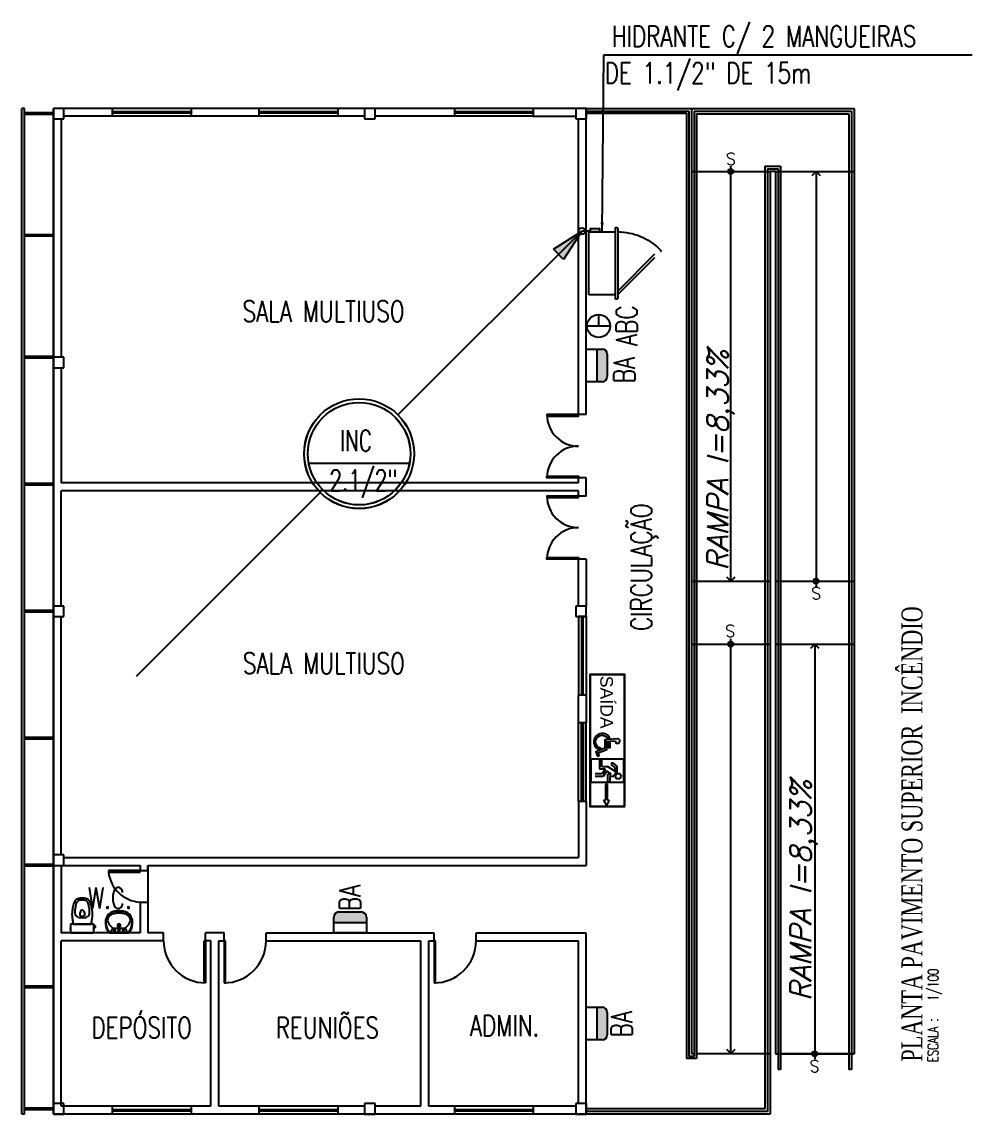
# Model space of a CAD drawing. Header units: millimetres. Extents: x 999 to 1260, y -38 to 225.
# Drawn here: x 1237.91 to 1256.01, y 128.74 to 149.53 of the extents above; entities that cross this region are included whole.
import ezdxf
from ezdxf.enums import TextEntityAlignment as Align

# ---------------------------------------------------------------- set-up
doc = ezdxf.new("R2010")
doc.units = ezdxf.units.MM
doc.linetypes.add('HIDDEN', pattern=[0.375, 0.25, -0.125])
doc.linetypes.add('HIDDENX2', pattern=[0.75, 0.5, -0.25])
for name, color, linetype in [('I-ARQ', 8, 'Continuous'), ('I-CONEXAO', 1, 'Continuous'), ('I-INCENDIO', 2, 'Continuous'), ('I-NORMO_ARQ', 9, 'Continuous'), ('I-NORMO_INST', 4, 'Continuous'), ('R80', 2, 'Continuous'), ('TEXTO', 2, 'Continuous')]:
    doc.layers.add(name, color=color, linetype=linetype)
doc.styles.add('50', font='ROMANS.SHX', dxfattribs={"width": 0.7, "height": 0.1})
doc.styles.add('50-250', font='SIMPLEX.shx', dxfattribs={"height": 0.3})
doc.styles.add('ARIAL', font='arial.ttf')
doc.styles.add('ROMANS', font='romans', dxfattribs={"oblique": 15})
doc.styles.add('TITULO', font='times.ttf')
doc.dimstyles.get("Standard").update_dxf_attribs({"dimtxt": 0.18, "dimasz": 0.18, "dimexe": 0.18, "dimexo": 0.0625, "dimgap": 0.09, "dimtad": 0, "dimtih": 1, "dimtoh": 1, "dimdec": 4, "dimzin": 0, "dimdsep": 46, "dimtxsty": 'Standard', "dimcen": 0.09, "dimadec": 0, "dimazin": 0, "dimtfac": 1, "dimtdec": 4, "dimtofl": 0, "dimtmove": 0, "dimatfit": 3, "dimfxl": 1, "dimtolj": 1, "dimtzin": 0, "dimarcsym": 0})

# ---------------------------------------------------------------- blocks, each defined once
blk = doc.blocks.new('_Open90')
at = {"color": 0, "linetype": 'ByBlock', "lineweight": -2}
for p, q in [((0, 0), (-1, 0)), ((-0.5, 0.5), (0, 0)), ((0, 0), (-0.5, -0.5))]:
    blk.add_line(p, q, dxfattribs=at)
blk = doc.blocks.new('TITOLO HS')
at = {"color": 253, "style": 'ROMANS', "width": 0.7}
blk.add_text('ESCALA :', height=0.002, dxfattribs=at).set_placement((-0.00005, -0.00001))
at = {"style": 'TITULO', "width": 0.7}
blk.add_attdef('LNOME', (0.00006, 0.003), '', height=0.006, dxfattribs=at)
at = {"color": 253, "style": 'ROMANS', "width": 0.7}
blk.add_attdef('LESC', (0.01163, -0.00003), '', height=0.002, dxfattribs=at)
blk = doc.blocks.new('CX. INC. 90')
at = {"color": 2}
blk.add_wipeout([(0, -0.1588), (-0.125, -0.1588), (-0.125, -0.1796), (-0.1406, -0.1796), (-0.1543, -0.1659), (-0.1543, -0.1521), (-0.3561, 0.0497), (-0.3561, 0.0691), (-0.251, 0.1438), (-0.1543, 0.1588), (-0.1543, 0.1659), (-0.1406, 0.1796), (-0.125, 0.1796), (-0.125, 0.1588), (-0.0682, 0.1588), (-0.0682, 0.1662), (-0.0079, 0.1662), (-0.0079, 0.1588), (0, 0.1588)], dxfattribs=at)
blk.add_line((-0.1338, 0.1709), (-0.1338, -0.1709))
at = {"color": 8, "linetype": 'HIDDEN'}
blk.add_line((-0.1456, -0.1317), (-0.3451, 0.0678), dxfattribs=at)
blk.add_lwpolyline([(-0.1338, 0.1709), (-0.1406, 0.1709, 0.414214), (-0.1456, 0.1659), (-0.1456, -0.1659, 0.414214), (-0.1406, -0.1709), (-0.1338, -0.1709)], format="xyb")
at = {"color": 8}
blk.add_lwpolyline([(-0.0166, 0.15), (-0.0166, 0.1662), (-0.0595, 0.1662), (-0.0595, 0.15)], close=True, dxfattribs=at)
blk.add_lwpolyline([(-0.0088, -0.15), (-0.0088, 0.15), (-0.1338, 0.15), (-0.1338, -0.15)], close=True)
at = {"color": 8, "linetype": 'HIDDEN'}
blk.add_lwpolyline([(-0.1456, -0.1484, -0.004929), (-0.1457, -0.1484), (-0.3499, 0.0559, -0.414214), (-0.3499, 0.0629), (-0.3451, 0.0678)], format="xyb", dxfattribs=at)
blk.add_arc((-0.1452, -0.1331), 0.2833, 90.0718, 134.8543, dxfattribs=at)
blk = doc.blocks.new('*U322')
at = {"xscale": 2, "yscale": 2, "zscale": 2}
blk.add_blockref('CX. INC. 90', (0.33, -0.005), dxfattribs=at)
blk = doc.blocks.new('*U327')
for p, q in [((0, 0), (0.00314, 0.00068)), ((0.02475, 0), (0, 0)), ((0.00314, -0.00068), (0, 0)), ((0.00314, 0.00068), (0.00314, -0.00068)), ((0.05995, 0), (0.03521, 0))]:
    blk.add_line(p, q)
at = {"color": 8}
blk.add_circle((0.02998, 0), 0.00523, dxfattribs=at)
for centre, radius in [((0.02998, 0), 0.00488), ((0, 0), 0.000311)]:
    blk.add_circle(centre, radius)
blk.add_solid([(0.00314, 0.00068), (0.00314, -0.00068), (0, 0)])
blk = doc.blocks.new('BOLA')
at = {"color": 8}
blk.add_line((-0.00479, -0.00091), (0.00479, -0.00091), dxfattribs=at)
blk.add_circle((0, 0), 0.00523, dxfattribs=at)
blk.add_circle((0, 0), 0.00488)
at = {"style": '50', "width": 0.7}
blk.add_attdef('NAF', (-0.00413, -0.00047), '', height=0.002, dxfattribs=at)
blk.add_attdef('NU', text='', height=0.002, dxfattribs=at).set_placement((0, -0.00385), align=Align.CENTER)
at = {"style": '50', "width": 0.7, "flags": 1}
blk.add_attdef('ALTUARA', text='', height=0.002, dxfattribs=at).set_placement((0.00026, -0.00753), align=Align.CENTER)
blk = doc.blocks.new('*U328')
at = {"color": 2}
blk.add_wipeout([(-0.162, -0.004), (-0.162, 0.169), (-0.132, 0.206), (0.129, 0.208), (0.162, 0.168), (0.162, -0.004)], dxfattribs=at)
blk.add_hatch(color=256).paths.add_polyline_path([(0.156, 0.1), (0.156, 0.15, 0.414214), (0.106, 0.2), (-0.106, 0.2, 0.414214), (-0.156, 0.15), (-0.156, 0.1)])
at = {"color": 0}
for p, q in [((-0.156, 0.1), (-0.156, 0.15)), ((-0.106, 0.2), (0.106, 0.2)), ((0.156, 0.15), (0.156, 0.1)), ((-0.156, 0.1), (0.156, 0.1)), ((-0.156, 0), (-0.156, 0.1)), ((0.156, 0), (-0.156, 0)), ((0.156, 0.1), (0.156, 0))]:
    blk.add_line(p, q, dxfattribs=at)
for centre, start, end in [((-0.106, 0.15), 90, 180), ((0.106, 0.15), 0, 90)]:
    blk.add_arc(centre, 0.05, start, end, dxfattribs=at)
blk = doc.blocks.new('*U329')
at = {"color": 2}
blk.add_wipeout([(-0.162, -0.004), (-0.162, 0.169), (-0.132, 0.206), (0.129, 0.208), (0.162, 0.168), (0.162, -0.004)], dxfattribs=at)
blk.add_hatch(color=256).paths.add_polyline_path([(0.156, 0.1), (0.156, 0.15, 0.414214), (0.106, 0.2), (-0.106, 0.2, 0.414214), (-0.156, 0.15), (-0.156, 0.1)])
at = {"color": 0}
for p, q in [((-0.156, 0.1), (-0.156, 0.15)), ((-0.106, 0.2), (0.106, 0.2)), ((0.156, 0.15), (0.156, 0.1)), ((-0.156, 0.1), (0.156, 0.1)), ((-0.156, 0), (-0.156, 0.1)), ((0.156, 0), (-0.156, 0)), ((0.156, 0.1), (0.156, 0))]:
    blk.add_line(p, q, dxfattribs=at)
for centre, start, end in [((-0.106, 0.15), 90, 180), ((0.106, 0.15), 0, 90)]:
    blk.add_arc(centre, 0.05, start, end, dxfattribs=at)
blk = doc.blocks.new('*U330')
at = {"color": 2}
blk.add_wipeout([(-0.162, -0.004), (-0.162, 0.169), (-0.132, 0.206), (0.129, 0.208), (0.162, 0.168), (0.162, -0.004)], dxfattribs=at)
blk.add_hatch(color=256).paths.add_polyline_path([(0.156, 0.1), (0.156, 0.15, 0.414214), (0.106, 0.2), (-0.106, 0.2, 0.414214), (-0.156, 0.15), (-0.156, 0.1)])
at = {"color": 0}
for p, q in [((-0.156, 0.1), (-0.156, 0.15)), ((-0.106, 0.2), (0.106, 0.2)), ((0.156, 0.15), (0.156, 0.1)), ((-0.156, 0.1), (0.156, 0.1)), ((-0.156, 0), (-0.156, 0.1)), ((0.156, 0), (-0.156, 0)), ((0.156, 0.1), (0.156, 0))]:
    blk.add_line(p, q, dxfattribs=at)
for centre, start, end in [((-0.106, 0.15), 90, 180), ((0.106, 0.15), 0, 90)]:
    blk.add_arc(centre, 0.05, start, end, dxfattribs=at)
blk = doc.blocks.new('SAIDA')
at = {"layer": 'I-INCENDIO', "color": 1}
for p, q in [((1956.867, 1266.729), (1956.756, 1266.577)), ((1956.909, 1266.664), (1956.815, 1266.534)), ((1957.064, 1266.729), (1956.867, 1266.729)), ((1957.025, 1266.652), (1956.878, 1266.416)), ((1957.018, 1266.664), (1956.909, 1266.664)), ((1956.756, 1266.577), (1956.815, 1266.534)), ((1956.878, 1266.236), (1956.878, 1266.416)), ((1956.95, 1266.352), (1957.107, 1266.248)), ((1956.95, 1266.169), (1956.95, 1266.352)), ((1957.108, 1266.527), (1957.025, 1266.394)), ((1957.025, 1266.394), (1957.194, 1266.282)), ((1957.122, 1266.432), (1957.122, 1266.523)), ((1957.375, 1266.432), (1957.122, 1266.432)), ((1957.194, 1266.282), (1957.194, 1266.034)), ((1957.196, 1266.625), (1957.196, 1266.491)), ((1957.196, 1266.491), (1957.375, 1266.491)), ((1957.375, 1266.491), (1957.375, 1266.432)), ((1957.949, 1266.416), (1957.45, 1266.416)), ((1957.45, 1266.416), (1957.45, 1266.356)), ((1957.45, 1266.356), (1957.949, 1266.356)), ((1957.949, 1266.474), (1958.112, 1266.386)), ((1957.949, 1266.416), (1957.949, 1266.474)), ((1957.949, 1266.298), (1958.112, 1266.386)), ((1957.949, 1266.298), (1957.949, 1266.356)), ((1956.878, 1266.236), (1956.654, 1266.236)), ((1956.654, 1266.236), (1956.654, 1266.169)), ((1956.654, 1266.169), (1956.95, 1266.169)), ((1957.107, 1266.248), (1957.107, 1266.034))]:
    blk.add_line(p, q, dxfattribs=at)
blk.add_lwpolyline([(1958.144, 1266.967), (1953.958, 1266.967), (1953.958, 1265.862), (1958.144, 1265.862)], close=True, dxfattribs=at)
at = {"layer": 'I-INCENDIO', "color": 2}
blk.add_lwpolyline([(1958.135, 1266.957), (1953.968, 1266.957), (1953.968, 1265.872), (1958.135, 1265.872)], close=True, dxfattribs=at)
at = {"layer": 'I-INCENDIO', "color": 1}
blk.add_lwpolyline([(1956.062, 1266.669, 2.822952), (1955.998, 1266.735)], format="xyb", dxfattribs=at)
blk.add_lwpolyline([(1955.998, 1266.735), (1956.033, 1266.337), (1956.299, 1266.337), (1956.412, 1266.052), (1956.547, 1266.106), (1956.526, 1266.16), (1956.444, 1266.128), (1956.338, 1266.395), (1956.086, 1266.395), (1956.082, 1266.445), (1956.273, 1266.445), (1956.273, 1266.503), (1956.077, 1266.503), (1956.062, 1266.669)], dxfattribs=at)
at = {"layer": 'I-INCENDIO'}
blk.add_lwpolyline([(1956.637, 1266.924), (1957.389, 1266.924), (1957.389, 1265.906), (1956.637, 1265.906)], close=True, dxfattribs=at)
at = {"layer": 'I-INCENDIO', "color": 1}
blk.add_lwpolyline([(1956.339, 1266.131), (1956.307, 1266.211, -1.496783), (1955.986, 1266.436), (1955.98, 1266.5, 1.375474)], format="xyb", close=True, dxfattribs=at)
blk.add_circle((1957.186, 1266.762), 0.0882, dxfattribs=at)
for centre, radius, start, end in [((1957.018, 1266.656), 0.00773, 328.1475, 90), ((1957.196, 1266.761), 0.136, 193.7476, 270), ((1957.114, 1266.523), 0.00773, 0, 148.1475)]:
    blk.add_arc(centre, radius, start, end, dxfattribs=at)
at = {"layer": 'I-INCENDIO', "color": 1, "style": 'ARIAL'}
blk.add_text('SAÍDA', height=0.4, dxfattribs=at).set_placement((1953.999, 1266.193))
blk = doc.blocks.new('A$C58E85AE8')
at = {"layer": 'R80'}
for p, q in [((-0.043, 0.219), (-0.043, -0.219)), ((-0.262, 0), (-0.043, 0))]:
    blk.add_line(p, q, dxfattribs=at)
blk.add_circle((-0.043, 0), 0.219, dxfattribs=at)

msp = doc.modelspace()

# ---------------------------------------------------------------- linework, layer by layer
at = {"color": 0, "linetype": 'ByBlock', "lineweight": -2}
for p, q in [((1251.414, 129.892), (1251.414, 130.042)), ((1251.414, 129.892), (1251.339, 129.967)), ((1251.489, 129.967), (1251.414, 129.892))]:
    msp.add_line(p, q, dxfattribs=at)
at = {"layer": 'I-ARQ'}
for p, q in [((1237.914, 128.736), (1237.914, 147.886)), ((1237.964, 147.886), (1237.914, 147.886)), ((1237.964, 147.886), (1237.914, 147.886)), ((1237.964, 128.736), (1237.964, 147.886)), ((1238.514, 147.886), (1238.514, 128.736)), ((1238.514, 128.736), (1238.514, 147.886)), ((1239.636, 147.886), (1238.514, 147.886)), ((1238.714, 147.886), (1238.514, 147.886)), ((1238.514, 147.886), (1238.514, 147.686)), ((1238.714, 147.686), (1238.714, 147.886)), ((1241.136, 147.886), (1239.636, 147.886)), ((1239.636, 147.886), (1239.636, 147.736)), ((1241.136, 147.886), (1241.136, 147.736)), ((1242.436, 147.886), (1241.136, 147.886)), ((1242.436, 147.736), (1242.436, 147.886)), ((1243.936, 147.886), (1242.436, 147.886)), ((1243.936, 147.736), (1243.936, 147.886)), ((1246.151, 147.886), (1243.936, 147.886)), ((1244.639, 147.886), (1244.439, 147.886)), ((1244.439, 147.886), (1244.439, 147.686)), ((1244.639, 147.886), (1244.439, 147.886)), ((1244.439, 147.886), (1244.439, 147.686)), ((1244.639, 147.886), (1244.439, 147.886)), ((1244.439, 147.886), (1244.439, 147.686)), ((1244.639, 147.686), (1244.639, 147.886)), ((1244.639, 147.686), (1244.639, 147.886)), ((1244.639, 147.686), (1244.639, 147.886)), ((1247.651, 147.886), (1246.151, 147.886)), ((1246.151, 147.886), (1246.151, 147.736)), ((1248.663, 147.886), (1247.651, 147.886)), ((1247.651, 147.886), (1247.651, 147.736)), ((1248.664, 147.886), (1248.464, 147.886)), ((1248.464, 147.886), (1248.464, 147.686)), ((1248.664, 147.886), (1248.464, 147.886)), ((1248.464, 147.886), (1248.464, 147.686)), ((1248.664, 147.886), (1248.464, 147.886)), ((1248.464, 147.886), (1248.464, 147.686)), ((1248.663, 142.055), (1248.663, 147.886)), ((1248.663, 147.886), (1250.664, 147.886)), ((1248.664, 147.686), (1248.664, 147.886)), ((1248.664, 147.686), (1248.664, 147.886)), ((1248.664, 147.686), (1248.664, 147.886)), ((1250.664, 147.886), (1250.664, 129.886)), ((1250.664, 147.886), (1253.764, 147.886)), ((1253.764, 147.886), (1253.764, 146.686)), ((1238.514, 147.801), (1237.964, 147.801)), ((1238.514, 147.771), (1237.964, 147.771)), ((1238.514, 147.686), (1238.714, 147.686)), ((1238.664, 147.686), (1238.664, 143.148)), ((1239.636, 147.736), (1238.714, 147.736)), ((1239.636, 147.826), (1241.136, 147.826)), ((1241.136, 147.796), (1239.636, 147.796)), ((1241.136, 147.736), (1239.636, 147.736)), ((1242.436, 147.736), (1241.136, 147.736)), ((1242.436, 147.826), (1243.936, 147.826)), ((1243.936, 147.796), (1242.436, 147.796)), ((1243.936, 147.736), (1242.436, 147.736)), ((1244.439, 147.736), (1243.936, 147.736)), ((1244.439, 147.686), (1244.639, 147.686)), ((1244.439, 147.686), (1244.639, 147.686)), ((1244.439, 147.686), (1244.639, 147.686)), ((1246.151, 147.736), (1244.639, 147.736)), ((1246.151, 147.826), (1247.651, 147.826)), ((1247.651, 147.796), (1246.151, 147.796)), ((1247.651, 147.736), (1246.151, 147.736)), ((1247.651, 147.736), (1248.464, 147.736)), ((1248.464, 147.686), (1248.664, 147.686)), ((1248.464, 147.686), (1248.664, 147.686)), ((1248.464, 147.686), (1248.664, 147.686)), ((1248.513, 142.055), (1248.513, 147.686)), ((1250.664, 146.686), (1252.164, 146.686)), ((1252.164, 146.686), (1252.164, 128.736)), ((1252.264, 146.686), (1252.264, 129.886)), ((1252.264, 146.686), (1253.764, 146.686)), ((1253.764, 146.686), (1253.764, 129.886)), ((1238.514, 145.482), (1237.964, 145.482)), ((1238.514, 145.452), (1237.964, 145.452)), ((1238.514, 143.163), (1237.964, 143.163)), ((1238.514, 143.133), (1237.964, 143.133)), ((1238.714, 143.148), (1238.514, 143.148)), ((1238.514, 143.148), (1238.514, 142.948)), ((1238.714, 142.948), (1238.714, 143.148)), ((1238.514, 142.948), (1238.714, 142.948)), ((1238.664, 142.948), (1238.664, 140.755)), ((1248.663, 142.055), (1248.513, 142.055)), ((1248.513, 140.755), (1248.513, 140.855)), ((1248.663, 140.855), (1248.513, 140.855)), ((1248.663, 140.505), (1248.663, 140.855)), ((1238.514, 140.745), (1237.964, 140.745)), ((1238.514, 140.715), (1237.964, 140.715)), ((1248.513, 140.755), (1238.664, 140.755)), ((1248.513, 140.605), (1238.664, 140.605)), ((1238.664, 138.411), (1238.664, 140.605)), ((1248.513, 140.505), (1248.513, 140.605)), ((1248.663, 140.505), (1248.513, 140.505)), ((1248.663, 139.305), (1248.513, 139.305)), ((1248.513, 138.411), (1248.513, 139.305)), ((1248.663, 139.305), (1248.663, 138.411)), ((1250.664, 138.886), (1252.164, 138.886)), ((1252.264, 138.886), (1253.764, 138.886)), ((1238.514, 138.326), (1237.964, 138.326)), ((1238.714, 138.411), (1238.514, 138.411)), ((1238.514, 138.411), (1238.514, 138.211)), ((1238.714, 138.211), (1238.714, 138.411)), ((1248.663, 138.411), (1248.463, 138.411)), ((1248.463, 138.411), (1248.463, 138.211)), ((1248.663, 138.211), (1248.663, 138.411)), ((1238.514, 138.296), (1237.964, 138.296)), ((1238.514, 138.211), (1238.664, 138.211)), ((1238.664, 133.673), (1238.664, 138.211)), ((1238.664, 138.211), (1238.714, 138.211)), ((1248.463, 138.211), (1248.663, 138.211)), ((1248.513, 138.211), (1248.513, 136.711)), ((1248.663, 138.211), (1248.513, 138.211)), ((1248.573, 138.211), (1248.573, 136.711)), ((1248.603, 136.711), (1248.603, 138.211)), ((1248.663, 138.211), (1248.663, 136.711)), ((1250.664, 137.686), (1252.164, 137.686)), ((1252.264, 137.686), (1253.764, 137.686)), ((1248.663, 136.711), (1248.513, 136.711)), ((1248.513, 136.189), (1248.513, 136.711)), ((1248.663, 136.711), (1248.663, 136.189)), ((1248.663, 136.189), (1248.513, 136.189)), ((1248.513, 134.689), (1248.513, 136.189)), ((1248.663, 136.189), (1248.513, 136.189)), ((1248.573, 134.689), (1248.573, 136.189)), ((1248.603, 136.189), (1248.603, 134.689)), ((1248.663, 134.689), (1248.663, 136.189)), ((1238.514, 135.907), (1237.964, 135.907)), ((1238.514, 135.877), (1237.964, 135.877)), ((1248.663, 134.689), (1248.513, 134.689)), ((1248.513, 134.689), (1248.513, 133.623)), ((1248.663, 134.689), (1248.663, 133.473)), ((1238.714, 133.673), (1238.514, 133.673)), ((1238.514, 133.673), (1238.514, 133.473)), ((1238.714, 133.673), (1238.514, 133.673)), ((1238.514, 133.673), (1238.514, 133.473)), ((1238.714, 133.473), (1238.714, 133.673)), ((1238.714, 133.473), (1238.714, 133.673)), ((1238.714, 133.623), (1248.513, 133.623)), ((1238.514, 133.488), (1237.964, 133.488)), ((1238.514, 133.458), (1237.964, 133.458)), ((1238.514, 133.473), (1238.714, 133.473)), ((1238.514, 133.473), (1238.714, 133.473)), ((1238.664, 133.473), (1240.164, 133.473)), ((1238.664, 133.473), (1238.664, 132.186)), ((1240.164, 133.373), (1239.564, 133.373)), ((1239.564, 133.373), (1239.564, 133.343)), ((1239.564, 133.343), (1240.164, 133.343)), ((1240.164, 133.473), (1240.164, 133.373)), ((1240.164, 133.373), (1240.314, 133.373)), ((1240.164, 133.373), (1240.314, 133.373)), ((1240.164, 133.343), (1240.164, 133.373)), ((1240.314, 133.473), (1248.663, 133.473)), ((1240.314, 133.473), (1240.314, 133.373)), ((1240.314, 133.373), (1240.314, 133.473)), ((1240.314, 133.373), (1240.314, 132.773)), ((1240.164, 132.773), (1240.164, 132.186)), ((1240.164, 132.773), (1240.314, 132.773)), ((1240.314, 132.773), (1240.314, 132.186)), ((1238.842, 132.339), (1238.842, 132.207)), ((1239.269, 132.356), (1238.859, 132.356)), ((1238.897, 132.356), (1239.231, 132.356)), ((1239.286, 132.207), (1239.286, 132.339)), ((1240.164, 132.186), (1238.664, 132.186)), ((1238.862, 132.186), (1239.265, 132.186)), ((1240.614, 132.186), (1240.314, 132.186)), ((1240.614, 132.036), (1240.614, 132.186)), ((1241.764, 132.186), (1241.414, 132.186)), ((1241.414, 132.036), (1241.414, 132.186)), ((1241.414, 132.036), (1241.414, 132.186)), ((1241.764, 132.036), (1241.764, 132.186)), ((1242.564, 132.186), (1245.764, 132.186)), ((1242.564, 132.036), (1242.564, 132.186)), ((1245.764, 132.036), (1245.764, 132.186)), ((1246.564, 132.186), (1248.663, 132.186)), ((1246.564, 132.036), (1246.564, 132.186)), ((1248.663, 128.736), (1248.663, 132.186)), ((1238.664, 128.886), (1238.664, 132.036)), ((1240.614, 132.036), (1238.664, 132.036)), ((1241.514, 132.036), (1241.384, 132.036)), ((1241.384, 131.236), (1241.384, 132.036)), ((1241.384, 132.036), (1241.414, 132.036)), ((1241.514, 132.036), (1241.414, 132.036)), ((1241.414, 132.036), (1241.414, 131.236)), ((1241.514, 128.886), (1241.514, 132.036)), ((1241.664, 132.036), (1241.764, 132.036)), ((1241.664, 128.886), (1241.664, 132.036)), ((1241.794, 132.036), (1241.764, 132.036)), ((1241.764, 132.036), (1241.764, 131.236)), ((1241.794, 131.236), (1241.794, 132.036)), ((1242.564, 132.036), (1245.514, 132.036)), ((1245.514, 128.886), (1245.514, 132.036)), ((1245.664, 132.036), (1245.764, 132.036)), ((1245.664, 128.886), (1245.664, 132.036)), ((1245.794, 132.036), (1245.764, 132.036)), ((1245.764, 132.036), (1245.764, 131.236)), ((1245.794, 131.236), (1245.794, 132.036)), ((1246.564, 132.036), (1248.513, 132.036)), ((1248.513, 128.936), (1248.513, 132.036)), ((1238.514, 131.17), (1237.964, 131.17)), ((1238.514, 131.14), (1237.964, 131.14)), ((1241.414, 131.236), (1241.384, 131.236)), ((1241.764, 131.236), (1241.794, 131.236)), ((1245.764, 131.236), (1245.794, 131.236)), ((1250.714, 129.886), (1250.664, 129.886)), ((1252.164, 129.886), (1250.764, 129.886)), ((1252.264, 129.886), (1253.764, 129.886)), ((1253.764, 129.886), (1252.264, 129.886)), ((1238.514, 128.851), (1237.964, 128.851)), ((1238.514, 128.821), (1237.964, 128.821)), ((1238.714, 128.936), (1238.514, 128.936)), ((1238.514, 128.936), (1238.514, 128.736)), ((1239.636, 128.886), (1238.664, 128.886)), ((1238.714, 128.736), (1238.714, 128.936)), ((1241.136, 128.886), (1239.636, 128.886)), ((1239.636, 128.886), (1239.636, 128.736)), ((1239.636, 128.826), (1241.136, 128.826)), ((1241.136, 128.796), (1239.636, 128.796)), ((1241.136, 128.886), (1241.136, 128.736)), ((1241.514, 128.886), (1241.136, 128.886)), ((1242.436, 128.886), (1241.664, 128.886)), ((1242.436, 128.736), (1242.436, 128.886)), ((1243.936, 128.886), (1242.436, 128.886)), ((1242.436, 128.826), (1243.936, 128.826)), ((1243.936, 128.796), (1242.436, 128.796)), ((1244.439, 128.886), (1243.936, 128.886)), ((1243.936, 128.736), (1243.936, 128.886)), ((1244.639, 128.936), (1244.439, 128.936)), ((1244.439, 128.936), (1244.439, 128.736)), ((1244.639, 128.736), (1244.639, 128.936)), ((1245.514, 128.886), (1244.639, 128.886)), ((1246.151, 128.886), (1245.664, 128.886)), ((1247.651, 128.886), (1246.151, 128.886)), ((1246.151, 128.886), (1246.151, 128.736)), ((1246.151, 128.826), (1247.651, 128.826)), ((1247.651, 128.796), (1246.151, 128.796)), ((1247.651, 128.886), (1247.651, 128.736)), ((1248.464, 128.886), (1247.651, 128.886)), ((1248.664, 128.936), (1248.464, 128.936)), ((1248.464, 128.936), (1248.464, 128.736)), ((1248.664, 128.736), (1248.664, 128.936)), ((1237.964, 128.736), (1237.914, 128.736)), ((1237.964, 128.736), (1237.914, 128.736)), ((1239.636, 128.736), (1238.514, 128.736)), ((1238.514, 128.736), (1238.714, 128.736)), ((1241.136, 128.736), (1239.636, 128.736)), ((1242.436, 128.736), (1241.136, 128.736)), ((1243.936, 128.736), (1242.436, 128.736)), ((1246.151, 128.736), (1243.936, 128.736)), ((1244.439, 128.736), (1244.639, 128.736)), ((1247.651, 128.736), (1246.151, 128.736)), ((1248.663, 128.736), (1247.651, 128.736)), ((1248.464, 128.736), (1248.664, 128.736)), ((1252.164, 128.736), (1248.663, 128.736))]:
    msp.add_line(p, q, dxfattribs=at)
at = {"layer": 'I-ARQ', "linetype": 'ByBlock'}
for p, q in [((1239.024, 132.512), (1239.024, 132.577)), ((1239.104, 132.577), (1239.104, 132.512)), ((1238.842, 132.28), (1238.839, 132.28)), ((1238.842, 132.262), (1238.842, 132.28)), ((1239.3, 132.321), (1239.286, 132.321)), ((1239.286, 132.321), (1239.286, 132.29)), ((1239.286, 132.29), (1239.3, 132.29)), ((1239.288, 132.28), (1239.286, 132.28)), ((1239.286, 132.28), (1239.286, 132.262)), ((1239.3, 132.324), (1239.3, 132.288)), ((1239.316, 132.324), (1239.3, 132.324)), ((1239.3, 132.29), (1239.3, 132.321)), ((1239.316, 132.288), (1239.3, 132.288)), ((1239.316, 132.288), (1239.316, 132.324)), ((1238.839, 132.262), (1238.842, 132.262)), ((1239.286, 132.262), (1239.288, 132.262))]:
    msp.add_line(p, q, dxfattribs=at)
at = {"layer": 'I-ARQ', "linetype": 'Continuous'}
for p, q in [((1239.648, 132.276), (1239.579, 132.348)), ((1239.733, 132.328), (1239.733, 132.328)), ((1239.733, 132.328), (1239.733, 132.328)), ((1239.795, 132.328), (1239.795, 132.328)), ((1239.795, 132.328), (1239.795, 132.328)), ((1239.948, 132.348), (1239.88, 132.276)), ((1239.588, 132.186), (1239.939, 132.186)), ((1239.939, 132.196), (1239.589, 132.196)), ((1239.608, 132.196), (1239.648, 132.276)), ((1239.648, 132.276), (1239.88, 132.276)), ((1239.88, 132.276), (1239.919, 132.196))]:
    msp.add_line(p, q, dxfattribs=at)
at = {"layer": 'I-ARQ'}
for points in [[(1251.414, 139.036), (1251.414, 146.786)], [(1253.039, 146.536), (1253.039, 138.786)], [(1251.414, 130.042), (1251.414, 137.786)], [(1253.014, 137.536), (1253.014, 129.786)]]:
    msp.add_lwpolyline(points, dxfattribs=at)
for points in [[(1247.913, 142.025), (1248.513, 142.025), (1248.513, 142.055), (1247.913, 142.055)], [(1247.913, 140.885), (1248.513, 140.885), (1248.513, 140.855), (1247.913, 140.855)], [(1247.913, 140.475), (1248.513, 140.475), (1248.513, 140.505), (1247.913, 140.505)], [(1247.913, 139.335), (1248.513, 139.335), (1248.513, 139.305), (1247.913, 139.305)]]:
    msp.add_lwpolyline(points, close=True, dxfattribs=at)
for centre in [(1251.414, 146.686), (1253.039, 138.886), (1251.414, 137.686), (1253.014, 129.886)]:
    msp.add_circle(centre, 0.05, dxfattribs=at)
at = {"layer": 'I-ARQ', "linetype": 'Continuous'}
for centre in [(1239.68, 132.236), (1239.764, 132.236), (1239.848, 132.236)]:
    msp.add_circle(centre, 0.0137, dxfattribs=at)
at = {"layer": 'I-ARQ'}
for centre, radius, start, end in [((1248.513, 142.055), 0.6, 180, 270), ((1248.513, 140.855), 0.6, 90, 180), ((1248.513, 140.505), 0.6, 180, 270), ((1248.513, 139.305), 0.6, 90, 180), ((1240.201, 133.414), 0.641, 186.2896, 266.648), ((1239.676, 132.504), 0.812, 165.2361, 168.8584), ((1239.367, 132.591), 0.491, 159.7179, 165.8353), ((1239.138, 132.685), 0.244, 156.9326, 161.9553), ((1239.006, 132.737), 0.102, 114.599, 154.2317), ((1239.579, 132.569), 0.655, 163.7165, 170.9369), ((1239.012, 132.739), 0.0639, 133.2418, 167.6031), ((1239.031, 132.67), 0.173, 102.3664, 112.7761), ((1239.019, 132.735), 0.0717, 101.8592, 135.5551), ((1239.035, 132.7), 0.145, 101.1819, 106.4192), ((1239.029, 132.697), 0.111, 95.5203, 102.6395), ((1239.044, 132.683), 0.164, 93.7988, 103.2561), ((1239.07, 132.488), 0.324, 91.1528, 99.1836), ((1239.039, 132.81), 0.0366, 87.044, 98.9716), ((1239.055, 132.715), 0.132, 86.123, 96.0473), ((1239.072, 132.715), 0.132, 83.9527, 93.877), ((1239.057, 132.488), 0.324, 80.8164, 88.8472), ((1239.088, 132.81), 0.0366, 90, 92.956), ((1239.088, 132.81), 0.0366, 81.0284, 90), ((1239.083, 132.683), 0.164, 76.7439, 86.2012), ((1239.098, 132.697), 0.111, 77.3605, 84.4797), ((1239.092, 132.7), 0.145, 73.5808, 78.8181), ((1239.108, 132.735), 0.0717, 44.4449, 78.1408), ((1239.096, 132.67), 0.173, 67.2239, 77.6336), ((1239.115, 132.739), 0.0639, 12.3969, 46.7582), ((1239.121, 132.737), 0.102, 25.7683, 65.401), ((1238.549, 132.569), 0.655, 9.0631, 16.2835), ((1238.989, 132.685), 0.244, 18.0447, 23.0674), ((1238.76, 132.591), 0.491, 14.1647, 20.2821), ((1238.451, 132.504), 0.812, 11.1416, 14.7639), ((1239.244, 132.542), 0.376, 175.6098, 183.2443), ((1239.374, 132.536), 0.505, 181.7257, 187.4221), ((1239.273, 132.561), 0.404, 172.8627, 178.559), ((1239.895, 132.493), 1.029, 170.6246, 173.4361), ((1239.492, 132.574), 0.569, 170.0301, 180.26), ((1239.014, 132.572), 0.0912, 180.6546, 233.4742), ((1239.014, 132.571), 0.0905, 233.4258, 262.9057), ((1239.113, 132.571), 0.0905, 277.0943, 306.5742), ((1239.113, 132.572), 0.0912, 306.5258, 359.3454), ((1238.635, 132.574), 0.569, 359.74, 9.9699), ((1238.232, 132.493), 1.029, 6.5639, 9.3754), ((1238.754, 132.536), 0.505, 352.5779, 358.2743), ((1238.854, 132.561), 0.404, 1.441, 7.1373), ((1238.883, 132.542), 0.376, 356.7557, 4.3902), ((1238.858, 132.34), 0.0164, 87.826, 181.2974), ((1239.704, 132.575), 0.838, 187.1471, 192.7054), ((1236.638, 131.762), 2.336, 14.741, 15.6307), ((1239.061, 132.847), 0.37, 260.9817, 270.4487), ((1239.066, 132.847), 0.37, 269.5513, 279.0183), ((1241.489, 131.762), 2.336, 164.3693, 165.259), ((1238.423, 132.575), 0.838, 347.2946, 352.8529), ((1239.269, 132.34), 0.0164, 358.7026, 92.174), ((1238.86, 132.205), 0.019, 174.255, 275.745), ((1239.267, 132.205), 0.019, 264.255, 5.745), ((1241.414, 132.036), 0.8, 180, 270), ((1241.764, 132.036), 0.8, 270, 0), ((1245.764, 132.036), 0.8, 270, 0)]:
    msp.add_arc(centre, radius, start, end, dxfattribs=at)
at = {"layer": 'I-ARQ', "linetype": 'ByBlock'}
for centre, radius, start, end in [((1239.064, 132.577), 0.04, 359.761, 180.0003), ((1239.064, 132.693), 0.186, 257.5717, 270), ((1239.064, 132.693), 0.186, 270, 282.4283), ((1238.851, 132.271), 0.015, 143.6159, 180.2907), ((1238.839, 132.28), 0.000283, 95.942, 140.6886), ((1239.288, 132.28), 0.000283, 39.3114, 84.058), ((1239.277, 132.271), 0.015, 359.7154, 36.3841), ((1238.851, 132.271), 0.015, 180.2907, 216.3841), ((1238.839, 132.262), 0.000283, 219.3114, 264.058), ((1239.288, 132.262), 0.000283, 275.942, 320.6886), ((1239.277, 132.271), 0.015, 323.6159, 359.7154)]:
    msp.add_arc(centre, radius, start, end, dxfattribs=at)
at = {"layer": 'I-ARQ', "linetype": 'Continuous'}
for centre, radius, start, end in [((1239.79, 132.377), 0.286, 152.9119, 219.4392), ((1239.79, 132.377), 0.276, 153.029, 219.8949), ((1239.711, 132.392), 0.21, 97.8851, 146.3536), ((1239.711, 132.392), 0.2, 97.8851, 146.3011), ((1239.666, 132.43), 0.119, 104.7036, 223.4431), ((1239.764, 132.057), 0.505, 75.2964, 104.7036), ((1239.764, 132.008), 0.597, 82.1149, 97.8851), ((1239.764, 132.008), 0.587, 82.1149, 97.8851), ((1239.817, 132.392), 0.2, 33.6983, 82.1149), ((1239.817, 132.392), 0.21, 33.5371, 82.1149), ((1239.862, 132.43), 0.119, 316.5569, 75.2964), ((1239.737, 132.377), 0.276, 320.1051, 26.9706), ((1239.737, 132.377), 0.286, 320.5608, 27.0881), ((1239.764, 132.328), 0.031, 360, 180), ((1239.764, 132.328), 0.031, 360, 180.0001), ((1239.764, 132.328), 0.031, 180, 0.0001), ((1239.764, 132.328), 0.031, 180, 0), ((1239.764, 132.328), 0.021, 0, 180), ((1239.764, 132.328), 0.021, 180, 0), ((1239.59, 132.211), 0.025, 217.0047, 266.1146), ((1239.589, 132.209), 0.013, 219.8949, 270), ((1239.939, 132.209), 0.013, 270, 320.1051), ((1239.939, 132.209), 0.0226, 270, 326.1069)]:
    msp.add_arc(centre, radius, start, end, dxfattribs=at)
at = {"layer": 'I-CONEXAO'}
for p, q in [((1248.663, 147.836), (1250.614, 147.836)), ((1248.663, 147.796), (1250.574, 147.796)), ((1250.574, 147.796), (1250.574, 129.796)), ((1250.614, 147.836), (1250.614, 129.836)), ((1250.714, 147.836), (1253.714, 147.836)), ((1250.714, 147.836), (1250.714, 146.686)), ((1250.764, 147.786), (1253.664, 147.786)), ((1250.764, 147.786), (1250.764, 146.686)), ((1253.664, 147.786), (1253.664, 129.586)), ((1253.714, 147.836), (1253.714, 129.586)), ((1250.714, 146.686), (1250.714, 129.836)), ((1250.764, 146.686), (1250.764, 129.796)), ((1252.064, 146.786), (1252.064, 128.836)), ((1252.064, 146.786), (1252.364, 146.786)), ((1252.114, 146.736), (1252.114, 128.786)), ((1252.114, 146.736), (1252.314, 146.736)), ((1252.264, 146.686), (1252.164, 146.686)), ((1252.314, 146.736), (1252.314, 129.586)), ((1252.364, 146.786), (1252.364, 129.586)), ((1250.764, 129.796), (1250.574, 129.796)), ((1250.714, 129.836), (1250.614, 129.836)), ((1252.364, 129.586), (1252.314, 129.586)), ((1253.714, 129.586), (1253.664, 129.586)), ((1252.064, 128.836), (1248.663, 128.836)), ((1252.114, 128.786), (1248.663, 128.786))]:
    msp.add_line(p, q, dxfattribs=at)

# ---------------------------------------------------------------- block references
at = {"xscale": 0.6, "yscale": 0.6, "zscale": 0.6, "rotation": 270}
msp.add_blockref('SAIDA', (489.214, 1309.483), dxfattribs=at)
at = {"layer": 'I-ARQ', "xscale": 0.15, "yscale": 0.15, "zscale": 0.15}
for p, rotation in [((1253.039, 146.686), 89.99999999999999), ((1251.414, 138.886), 270), ((1253.014, 137.686), 89.99999999999999)]:
    msp.add_blockref('_Open90', p, dxfattribs=dict(at, rotation=rotation))
at = {"layer": 'I-NORMO_INST'}
ref = msp.add_blockref('TITOLO HS', (1255.364, 129.73), dxfattribs=dict(at, xscale=100, yscale=100, zscale=100, rotation=90))
ref.add_attrib('LNOME', 'PLANTA PAVIMENTO SUPERIOR  INCÊNDIO', (1255.065, 129.736), dxfattribs={"layer": '0', "height": 0.4, "rotation": 90, "style": 'TITULO', "width": 0.7})
ref.add_attrib('LESC', '1/100', (1255.367, 130.893), dxfattribs={"layer": '0', "color": 253, "height": 0.2, "rotation": 90, "style": 'ROMANS', "width": 0.7})
at = {"layer": 'TEXTO', "rotation": 269.9999999999999}
msp.add_blockref('A$C58E85AE8', (1248.897, 143.699), dxfattribs=at)

# ---------------------------------------------------------------- texts
at = {"layer": 'I-NORMO_ARQ', "style": 'ROMANS', "width": 0.75}
for s, p in [('SALA MULTIUSO', (1243.66, 144.024)), ('SALA MULTIUSO', (1243.666, 137.323)), ('W.C.', (1239.589, 132.85)), ('DEPÓSITO', (1240.196, 130.384)), ('REUNIÕES', (1243.731, 130.381)), ('ADMIN.', (1247.106, 130.422))]:
    msp.add_text(s, height=0.4, dxfattribs=at).set_placement(p, align=Align.MIDDLE_CENTER)
msp.add_text('CIRCULAÇÃO', height=0.4, rotation=90, dxfattribs=at).set_placement((1249.713, 139.151), align=Align.MIDDLE_CENTER)
at = {"layer": 'I-NORMO_ARQ', "attachment_point": 5}
for s, insert, char_height, rotation, style in [('S', (1251.42, 146.927), 0.225, 180, '50-250'), ('RAMPA I=8,33%', (1251.224, 141.189), 0.4, 90, 'ROMANS'), ('S', (1253.043, 138.657), 0.225, 180, '50-250'), ('S', (1251.406, 137.938), 0.225, 180, '50-250'), ('RAMPA I=8,33%', (1252.806, 132.997), 0.4, 90, 'ROMANS'), ('S', (1253.014, 129.651), 0.225, 180, '50-250')]:
    msp.add_mtext(s, dxfattribs=dict(at, insert=insert, char_height=char_height, rotation=rotation, style=style))
at = {"layer": 'I-NORMO_INST', "style": 'ROMANS', "width": 0.75}
for s, p in [('HIDRANTE C/ 2 MANGUEIRAS', (1249.146, 149.058)), (' DE 1.1/2" DE 15m', (1248.808, 148.358))]:
    msp.add_text(s, height=0.4, dxfattribs=at).set_placement(p)
for s, p in [('ABC', (1249.634, 143.363)), ('BA', (1249.588, 142.657))]:
    msp.add_text(s, height=0.4, rotation=90, dxfattribs=at).set_placement(p)

# ---------------------------------------------------------------- next in the draw order: block references
at = {"layer": 'I-INCENDIO', "yscale": 2, "zscale": 2}
for name, p, xscale in [('*U322', (1249.339, 144.945), -2), ('*U329', (1244.164, 132.186), 2)]:
    msp.add_blockref(name, p, dxfattribs=dict(at, xscale=xscale))
at = {"layer": 'I-INCENDIO', "xscale": 2, "yscale": 2, "zscale": 2, "rotation": 269.9999999999999}
msp.add_blockref('*U330', (1248.663, 130.461), dxfattribs=at)

# ---------------------------------------------------------------- next in the draw order: linework, layer by layer
at = {"layer": 'I-INCENDIO', "linetype": 'HIDDENX2'}
msp.add_lwpolyline([(1248.745, 145.551), (1248.576, 145.551)], dxfattribs=at)

# ---------------------------------------------------------------- next in the draw order: block references
at = {"layer": 'I-NORMO_INST', "xscale": 200, "yscale": 200, "zscale": 200, "rotation": 225}
msp.add_blockref('*U327', (1248.576, 145.551), dxfattribs=at)

# ---------------------------------------------------------------- next in the draw order: texts
at = {"layer": 'I-NORMO_INST', "style": 'ROMANS', "width": 0.75}
for p in [(1244.362, 132.606), (1249.536, 130.202)]:
    msp.add_text('BA', height=0.4, rotation=90, dxfattribs=at).set_placement(p)

# ---------------------------------------------------------------- next in the draw order: leaders
at = {"layer": 'I-NORMO_INST'}
msp.add_leader([(1248.963, 145.535), (1248.998, 148.908), (1256.011, 148.908)], dimstyle='Standard', dxfattribs=at)

# ---------------------------------------------------------------- next in the draw order: block references
at = {"layer": 'I-INCENDIO', "xscale": 2, "yscale": 2, "zscale": 2, "rotation": 269.9999999999999}
msp.add_blockref('*U328', (1248.663, 142.993), dxfattribs=at)
at = {"layer": 'I-NORMO_INST'}
ref = msp.add_blockref('BOLA', (1244.337, 141.312), dxfattribs=dict(at, xscale=200, yscale=200, zscale=200))
ref.add_attrib('NAF', 'INC', (1243.97, 141.357), dxfattribs={"layer": '0', "height": 0.4, "style": '50', "width": 0.7})
ref.add_attrib('NU', '2.1/2"', dxfattribs={"layer": '0', "height": 0.4, "style": '50', "width": 0.7}).set_placement((1244.417, 140.605), align=Align.CENTER)

doc.saveas('drawing.dxf')
